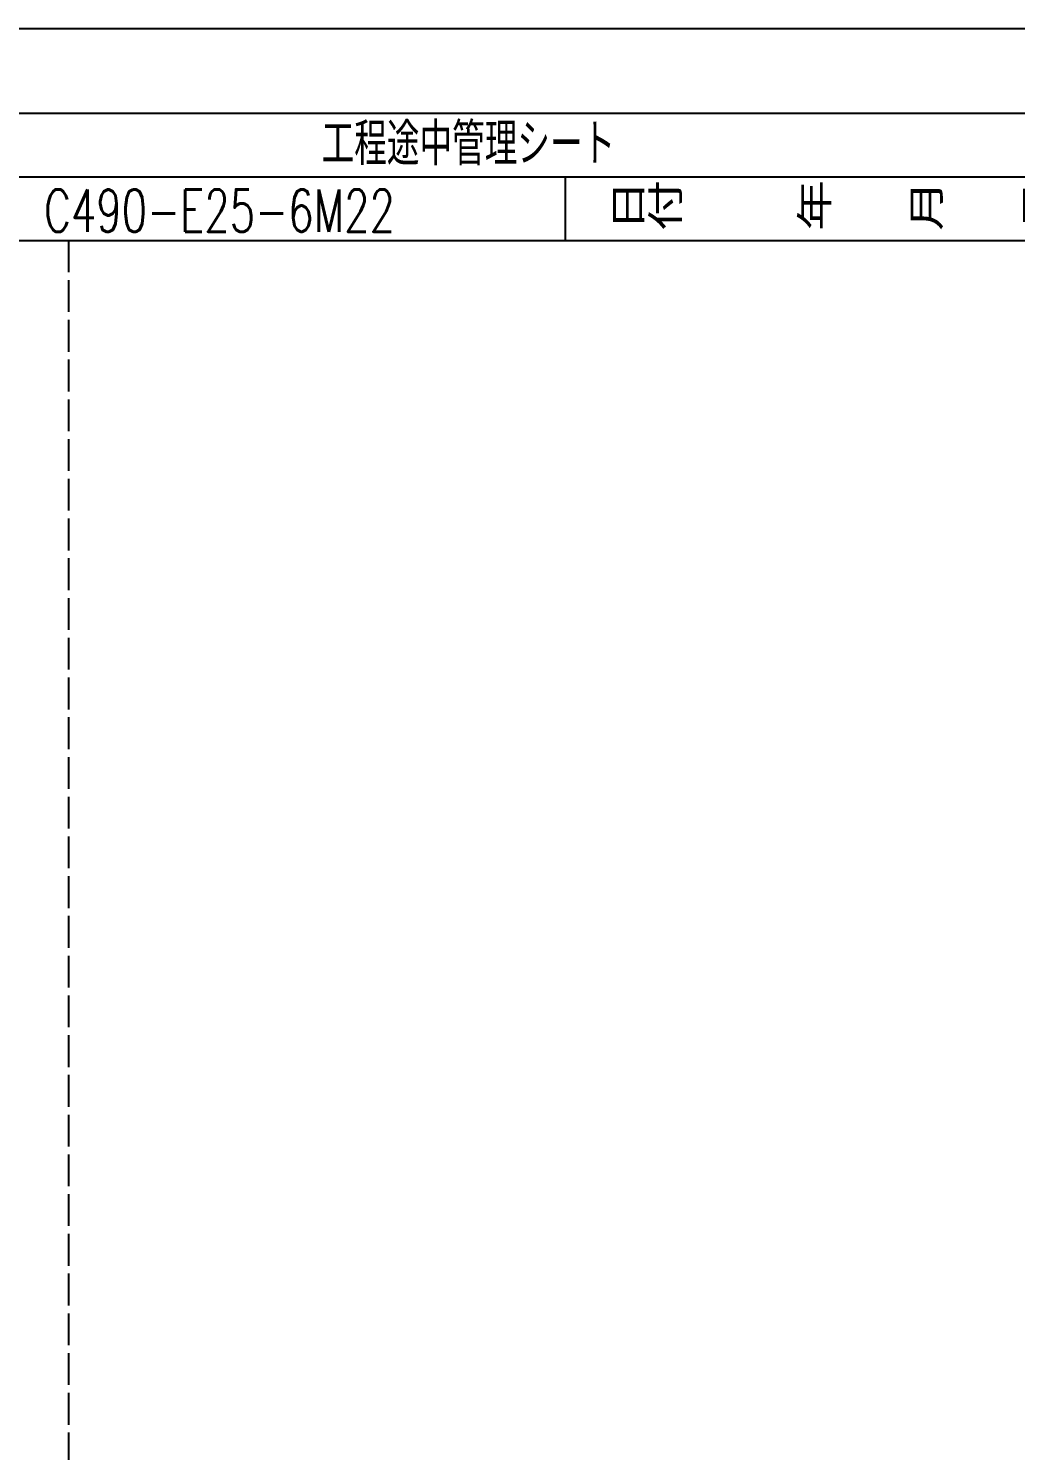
# Model space of a CAD drawing. Header units: millimetres. Extents: x -4568 to 36914, y -114 to 17788.
# Drawn here: x 12445 to 13377, y 16446 to 17788 of the extents above; entities that cross this region are included whole.
import ezdxf

# ---------------------------------------------------------------- set-up
doc = ezdxf.new("R2010")
doc.units = ezdxf.units.MM
doc.header["$LTSCALE"] = 5
doc.linetypes.add('DASHED', pattern=[7.5, 6, -1.5])
doc.layers.get('0').update_dxf_attribs({"color": 255})
doc.layers.add('LAYER6', color=7, linetype='Continuous')
doc.styles.get("Standard").update_dxf_attribs({"font": 'simplex.shx', "width": 0.7, "height": 2.5, "bigfont": '@extfont2.shx'})
doc.styles.add('SUNPOU', font='simplex.shx', dxfattribs={"width": 0.7, "bigfont": 'extfont2.shx'})

msp = doc.modelspace()

# ---------------------------------------------------------------- linework, layer by layer
at = {"linetype": 'Continuous', "lineweight": -3}
for p, q in [((11272, 17648.38), (14476, 17648.38)), ((12952, 17588.38), (12952, 17648.38)), ((11272, 17588.38), (14476, 17588.38))]:
    msp.add_line(p, q, dxfattribs=at)
at = {"linetype": 'DASHED', "lineweight": -3}
msp.add_line((12482.899, 17588.38), (12482.899, 16112.38), dxfattribs=at)
at = {"linetype": 'Continuous', "lineweight": -3}
for points in [[(11192, 17788.38), (14556, 17788.38), (14556, 15412.38), (11192, 15412.38)], [(11272, 17708.38), (14476, 17708.38), (14476, 15492.38), (11272, 15492.38)]]:
    msp.add_lwpolyline(points, close=True, dxfattribs=at)

# ---------------------------------------------------------------- texts
at = {"layer": 'LAYER6', "color": 0, "linetype": 'Continuous', "lineweight": -3, "style": 'SUNPOU', "width": 0.7}
msp.add_text('工程途中管理シート', height=40, dxfattribs=at).set_placement((12721.829, 17659.306))
at = {"layer": 'LAYER6', "color": 0, "linetype": 'Continuous', "lineweight": -3, "width": 0.8}
msp.add_text('日付\u3000\u3000\u3000年\u3000\u3000月\u3000\u3000日', height=40, dxfattribs=at).set_placement((12993.219, 17599.306))
at = {"layer": 'LAYER6', "color": 0, "linetype": 'Continuous', "lineweight": -3, "insert": (12459.858, 17636.477), "char_height": 40, "width": 435.25964, "attachment_point": 1}
msp.add_mtext('C490-E25-6M22 ', dxfattribs=at)

doc.saveas('drawing.dxf')
